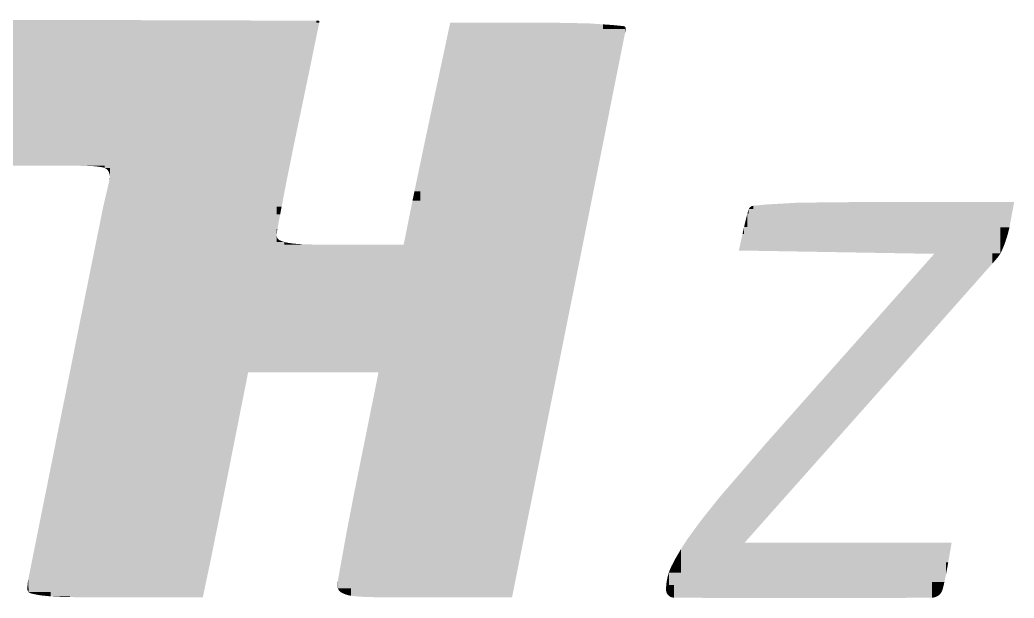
# Model space of a CAD drawing. Extents: x 149 to 8866, y 149 to 4853.
# Drawn here: x 3654.9 to 3891.9, y 4636.1 to 4774 of the extents above; entities that cross this region are included whole.
import ezdxf

# ---------------------------------------------------------------- set-up
doc = ezdxf.new("R2010")
doc.units = 0
doc.layers.add('L1D0', color=1, linetype='CONTINUOUS')

msp = doc.modelspace()

# ---------------------------------------------------------------- linework, layer by layer
at = {"layer": 'L1D0'}
for points in [[(3653.116, 4739.25), (3653.116, 4774.012), (3666.882, 4739.25), (3666.882, 4773.996)], [(3666.882, 4758.313), (3666.882, 4773.996), (3687.952, 4758.313), (3687.952, 4773.931)], [(3687.952, 4766.236), (3687.952, 4773.931), (3707.044, 4766.236), (3707.044, 4773.873)], [(3707.044, 4769.781), (3707.044, 4773.873), (3725.539, 4769.781), (3725.539, 4773.816)], [(3725.539, 4773.593), (3725.539, 4773.816), (3726.135, 4773.593), (3726.135, 4773.814)], [(3725.539, 4773.486), (3725.539, 4773.593), (3726.293, 4773.486), (3726.3, 4773.593)], [(3725.539, 4773.326), (3725.539, 4773.486), (3726.267, 4773.326), (3726.267, 4773.486)], [(3726.135, 4773.802), (3726.135, 4773.814), (3726.199, 4773.802), (3726.156, 4773.814)], [(3726.135, 4773.78), (3726.135, 4773.802), (3726.236, 4773.78), (3726.199, 4773.802)], [(3726.135, 4773.75), (3726.135, 4773.78), (3726.267, 4773.75), (3726.236, 4773.78)], [(3726.135, 4773.712), (3726.135, 4773.75), (3726.288, 4773.712), (3726.267, 4773.75)], [(3726.135, 4773.669), (3726.135, 4773.712), (3726.3, 4773.669), (3726.288, 4773.712)], [(3726.135, 4773.593), (3726.135, 4773.669), (3726.3, 4773.593), (3726.3, 4773.669)], [(3726.267, 4773.326), (3726.267, 4773.486), (3726.278, 4773.379), (3726.293, 4773.486)], [(3725.539, 4769.781), (3725.539, 4773.326), (3726.267, 4773.326)], [(3754.844, 4760.936), (3757.491, 4773.325), (3782.937, 4760.936), (3782.937, 4773.325)], [(3782.937, 4773.168), (3782.937, 4773.325), (3790.639, 4773.168), (3787.367, 4773.235)], [(3782.937, 4770.721), (3782.937, 4773.168), (3790.639, 4770.721), (3790.639, 4773.168)], [(3790.639, 4770.721), (3790.639, 4773.168), (3793.905, 4770.721), (3793.905, 4772.941)], [(3793.905, 4771.875), (3793.905, 4772.941), (3796.363, 4771.875), (3796.363, 4772.77)], [(3793.905, 4770.721), (3793.905, 4771.875), (3799.131, 4770.721), (3799.131, 4771.875)], [(3796.363, 4771.875), (3796.363, 4772.77), (3798.813, 4771.875), (3798.813, 4772.525)], [(3798.813, 4772.503), (3798.813, 4772.525), (3798.928, 4772.503), (3798.852, 4772.52)], [(3798.813, 4772.475), (3798.813, 4772.503), (3798.928, 4772.475), (3798.928, 4772.503)], [(3798.813, 4772.393), (3798.813, 4772.475), (3798.999, 4772.393), (3798.999, 4772.475)], [(3798.813, 4772.278), (3798.813, 4772.393), (3799.129, 4772.278), (3799.129, 4772.393)], [(3798.813, 4772.211), (3798.813, 4772.278), (3799.271, 4772.211), (3799.232, 4772.278)], [(3798.813, 4772.066), (3798.813, 4772.211), (3799.271, 4772.066), (3799.271, 4772.211)], [(3798.813, 4771.99), (3798.813, 4772.066), (3799.331, 4771.99), (3799.321, 4772.066)], [(3798.813, 4771.875), (3798.813, 4771.99), (3799.325, 4771.875), (3799.325, 4771.99)], [(3798.928, 4772.475), (3798.928, 4772.503), (3798.999, 4772.475)], [(3798.999, 4772.393), (3798.999, 4772.475), (3799.129, 4772.393), (3799.067, 4772.438)], [(3799.129, 4772.278), (3799.129, 4772.393), (3799.232, 4772.278), (3799.184, 4772.339)], [(3799.131, 4770.721), (3799.131, 4771.875), (3799.245, 4771.295), (3799.325, 4771.875)], [(3799.271, 4772.066), (3799.271, 4772.211), (3799.321, 4772.066), (3799.3, 4772.14)], [(3799.325, 4771.875), (3799.325, 4771.99), (3799.331, 4771.913), (3799.331, 4771.99)], [(3707.044, 4766.236), (3707.044, 4769.781), (3724.809, 4766.236), (3725.539, 4769.781)], [(3782.937, 4760.936), (3782.937, 4770.721), (3797.183, 4760.936), (3799.131, 4770.721)], [(3687.952, 4758.313), (3687.952, 4766.236), (3723.171, 4758.313), (3723.171, 4766.236)], [(3723.171, 4758.313), (3723.171, 4766.236), (3723.995, 4762.273), (3724.809, 4766.236)], [(3753.619, 4755.2), (3754.844, 4760.936), (3796.04, 4755.2), (3797.183, 4760.936)], [(3666.882, 4748.981), (3666.882, 4758.313), (3721.225, 4748.981), (3721.225, 4758.313)], [(3721.225, 4748.981), (3721.225, 4758.313), (3722.201, 4753.647), (3723.171, 4758.313)], [(3752.014, 4747.65), (3752.813, 4751.426), (3753.619, 4747.65), (3753.619, 4755.2)], [(3753.619, 4747.65), (3753.619, 4755.2), (3794.535, 4747.65), (3794.535, 4755.2)], [(3794.535, 4747.65), (3794.535, 4755.2), (3795.233, 4751.152), (3796.04, 4755.2)], [(3666.882, 4739.233), (3666.882, 4748.981), (3675.157, 4739.233), (3675.157, 4748.981)], [(3675.157, 4738.679), (3675.157, 4748.981), (3719.109, 4738.679), (3719.109, 4748.981)], [(3719.109, 4744.258), (3719.109, 4748.981), (3720.238, 4744.258), (3721.225, 4748.981)], [(3750.393, 4739.95), (3751.201, 4743.8), (3752.014, 4739.95), (3752.014, 4747.65)], [(3752.014, 4739.95), (3752.014, 4747.65), (3793.001, 4739.95), (3793.001, 4747.65)], [(3793.001, 4739.95), (3793.001, 4747.65), (3793.044, 4740.164), (3794.535, 4747.65)], [(3719.109, 4738.679), (3719.109, 4744.258), (3719.281, 4739.528), (3720.238, 4744.258)], [(3666.882, 4739.233), (3664.961, 4739.25), (3666.882, 4739.25)], [(3670.991, 4739.196), (3666.882, 4739.233), (3670.991, 4739.233)], [(3671.607, 4739.191), (3670.991, 4739.196), (3671.607, 4739.233), (3670.991, 4739.233)], [(3672.839, 4739.106), (3671.607, 4739.191), (3672.839, 4739.233), (3671.607, 4739.233)], [(3674.061, 4738.951), (3672.839, 4739.106), (3674.061, 4739.233), (3672.839, 4739.233)], [(3674.061, 4738.951), (3674.061, 4739.233), (3675.157, 4738.951), (3675.157, 4739.233)], [(3674.667, 4738.837), (3674.061, 4738.951), (3674.667, 4738.951)], [(3674.739, 4738.824), (3674.667, 4738.837), (3674.739, 4738.951), (3674.667, 4738.951)], [(3674.739, 4738.824), (3674.739, 4738.951), (3675.157, 4738.824), (3675.157, 4738.951)], [(3674.883, 4738.786), (3674.739, 4738.824), (3674.883, 4738.824)], [(3675.022, 4738.738), (3674.883, 4738.786), (3675.022, 4738.824), (3674.883, 4738.824)], [(3675.022, 4738.738), (3675.022, 4738.824), (3675.157, 4738.738), (3675.157, 4738.824)], [(3675.157, 4738.679), (3675.022, 4738.738), (3675.157, 4738.738)], [(3675.288, 4738.611), (3675.157, 4738.679), (3675.533, 4738.611), (3675.533, 4738.679)], [(3675.414, 4738.532), (3675.288, 4738.611), (3675.533, 4738.532), (3675.533, 4738.611)], [(3675.533, 4738.445), (3675.414, 4738.532), (3675.533, 4738.532)], [(3675.533, 4738.445), (3675.533, 4738.679), (3676.366, 4738.445), (3676.366, 4738.679)], [(3675.75, 4738.247), (3675.644, 4738.35), (3675.75, 4738.445), (3675.533, 4738.445)], [(3675.75, 4738.247), (3675.75, 4738.445), (3676.366, 4738.247), (3676.366, 4738.445)], [(3675.847, 4738.135), (3675.75, 4738.247), (3676.366, 4738.135), (3676.366, 4738.247)], [(3675.936, 4738.018), (3675.847, 4738.135), (3676.366, 4738.018), (3676.366, 4738.135)], [(3676.015, 4737.893), (3675.936, 4738.018), (3676.366, 4737.893), (3676.366, 4738.018)], [(3676.366, 4729.502), (3676.366, 4738.679), (3717.312, 4729.502), (3717.312, 4738.679)], [(3717.312, 4735.374), (3717.312, 4738.679), (3718.44, 4735.374), (3719.109, 4738.679)], [(3749.678, 4736.54), (3750.393, 4739.95), (3750.393, 4736.54)], [(3750.393, 4730.934), (3750.393, 4739.95), (3791.197, 4730.934), (3793.001, 4739.95)], [(3674.79, 4729.502), (3676.297, 4735.988), (3676.366, 4729.502), (3676.366, 4735.988)], [(3676.05, 4737.829), (3676.015, 4737.893), (3676.366, 4737.829), (3676.366, 4737.893)], [(3676.091, 4737.752), (3676.05, 4737.829), (3676.366, 4737.752), (3676.366, 4737.829)], [(3676.163, 4737.596), (3676.091, 4737.752), (3676.366, 4737.596), (3676.366, 4737.752)], [(3676.224, 4737.435), (3676.163, 4737.596), (3676.366, 4737.435), (3676.366, 4737.596)], [(3676.275, 4737.269), (3676.224, 4737.435), (3676.366, 4737.269), (3676.366, 4737.435)], [(3676.314, 4737.101), (3676.275, 4737.269), (3676.366, 4737.101), (3676.366, 4737.269)], [(3676.297, 4735.988), (3676.317, 4736.072), (3676.366, 4735.988), (3676.366, 4736.072)], [(3676.343, 4736.931), (3676.314, 4737.101), (3676.366, 4736.931), (3676.366, 4737.101)], [(3676.317, 4736.072), (3676.345, 4736.243), (3676.366, 4736.072), (3676.366, 4736.243)], [(3676.361, 4736.759), (3676.343, 4736.931), (3676.366, 4736.759), (3676.366, 4736.931)], [(3676.345, 4736.243), (3676.362, 4736.414), (3676.366, 4736.243), (3676.366, 4736.586)], [(3676.366, 4736.586), (3676.361, 4736.759), (3676.366, 4736.759)], [(3748.969, 4733.13), (3749.678, 4736.54), (3750.393, 4733.13), (3750.393, 4736.54)], [(3717.312, 4729.502), (3717.312, 4735.374), (3717.641, 4731.211), (3718.44, 4735.374)], [(3746.394, 4720.4), (3748.072, 4728.738), (3748.514, 4720.4), (3748.514, 4730.934)], [(3748.514, 4730.934), (3748.969, 4733.13), (3750.393, 4730.934), (3750.393, 4733.13)], [(3748.514, 4720.4), (3748.514, 4730.934), (3789.089, 4720.4), (3789.089, 4730.934)], [(3789.089, 4720.4), (3789.089, 4730.934), (3790.845, 4729.177), (3791.197, 4730.934)], [(3673.08, 4721.053), (3673.469, 4722.975), (3674.79, 4721.053), (3674.79, 4729.502)], [(3674.79, 4721.053), (3674.79, 4729.502), (3716.15, 4721.053), (3716.15, 4729.502)], [(3716.15, 4727.666), (3716.15, 4729.502), (3716.959, 4727.666), (3717.312, 4729.502)], [(3828.454, 4728.262), (3828.6, 4728.738), (3828.666, 4728.262), (3828.666, 4728.738)], [(3828.6, 4728.738), (3828.619, 4728.796), (3828.666, 4728.738), (3828.666, 4728.909)], [(3828.666, 4728.909), (3828.721, 4729.017), (3828.787, 4728.909), (3828.787, 4729.12)], [(3828.666, 4727.781), (3828.666, 4728.909), (3832.771, 4727.781), (3832.771, 4728.909)], [(3828.787, 4729.12), (3828.863, 4729.217), (3828.946, 4729.12), (3828.946, 4729.307)], [(3828.787, 4728.909), (3828.787, 4729.12), (3829.762, 4728.909), (3829.762, 4729.12)], [(3828.946, 4729.307), (3829.037, 4729.389), (3829.24, 4729.307), (3829.24, 4729.389)], [(3828.946, 4729.12), (3828.946, 4729.307), (3829.762, 4729.12), (3829.762, 4729.307)], [(3829.037, 4729.389), (3829.135, 4729.463), (3829.24, 4729.389), (3829.24, 4729.526)], [(3829.24, 4729.526), (3829.349, 4729.58), (3829.463, 4729.526), (3829.463, 4729.625)], [(3829.24, 4729.307), (3829.24, 4729.526), (3829.762, 4729.307), (3829.762, 4729.526)], [(3829.463, 4729.625), (3829.581, 4729.658), (3829.581, 4729.625)], [(3829.463, 4729.526), (3829.463, 4729.625), (3829.762, 4729.526), (3829.762, 4729.625)], [(3829.581, 4729.658), (3829.701, 4729.681), (3829.762, 4729.658), (3829.762, 4729.687)], [(3829.581, 4729.625), (3829.581, 4729.658), (3829.762, 4729.625), (3829.762, 4729.658)], [(3829.762, 4728.909), (3829.762, 4729.687), (3832.771, 4728.909), (3832.771, 4729.989)], [(3832.771, 4727.781), (3832.771, 4729.989), (3835.79, 4727.781), (3835.79, 4730.16)], [(3835.79, 4727.781), (3835.79, 4730.16), (3840.374, 4727.781), (3840.374, 4730.421)], [(3840.374, 4730.421), (3844.965, 4730.469), (3852.753, 4730.421), (3852.753, 4730.55)], [(3840.374, 4724.62), (3840.374, 4730.421), (3852.753, 4724.62), (3852.753, 4730.421)], [(3867.279, 4718.321), (3852.753, 4718.57), (3867.279, 4730.55), (3852.753, 4730.55)], [(3867.279, 4724.547), (3867.279, 4730.55), (3890.808, 4724.547), (3890.808, 4730.55)], [(3890.808, 4724.547), (3890.808, 4730.55), (3890.914, 4725.113), (3891.923, 4730.55)], [(3716.15, 4724.116), (3716.15, 4727.666), (3716.295, 4724.116), (3716.959, 4727.666)], [(3827.745, 4725.459), (3827.952, 4726.297), (3828.329, 4725.459), (3828.329, 4726.297)], [(3827.952, 4726.297), (3828.136, 4727.04), (3828.329, 4726.297), (3828.329, 4727.781)], [(3828.329, 4727.781), (3828.454, 4728.262), (3828.666, 4727.781), (3828.666, 4728.262)], [(3828.329, 4724.62), (3828.329, 4727.781), (3840.374, 4724.62), (3840.374, 4727.781)], [(3716.15, 4723.86), (3716.15, 4724.116), (3716.247, 4723.86), (3716.295, 4724.116)], [(3716.15, 4723.342), (3716.15, 4723.86), (3716.182, 4723.342), (3716.247, 4723.86)], [(3827.178, 4722.974), (3827.358, 4723.797), (3827.549, 4722.974), (3827.549, 4724.62)], [(3827.549, 4724.62), (3827.745, 4725.459), (3828.329, 4724.62), (3828.329, 4725.459)], [(3852.753, 4718.57), (3827.549, 4719.002), (3852.753, 4724.62), (3827.549, 4724.62)], [(3867.279, 4718.321), (3867.279, 4724.547), (3888.668, 4718.321), (3888.668, 4724.547)], [(3888.668, 4723.426), (3888.668, 4724.547), (3890.549, 4723.426), (3890.808, 4724.547)], [(3716.15, 4722.82), (3716.15, 4723.342), (3716.182, 4723.342)], [(3716.15, 4722.385), (3716.15, 4722.501), (3716.162, 4722.385)], [(3716.15, 4722.272), (3716.15, 4722.385), (3716.183, 4722.272), (3716.162, 4722.385)], [(3716.15, 4722.16), (3716.15, 4722.272), (3716.215, 4722.16), (3716.183, 4722.272)], [(3716.15, 4722.053), (3716.15, 4722.16), (3716.259, 4722.053), (3716.215, 4722.16)], [(3716.15, 4721.95), (3716.15, 4722.053), (3716.312, 4721.95), (3716.259, 4722.053)], [(3716.15, 4721.853), (3716.15, 4721.95), (3716.375, 4721.853), (3716.312, 4721.95)], [(3716.15, 4721.762), (3716.15, 4721.853), (3716.447, 4721.762), (3716.375, 4721.853)], [(3716.15, 4721.677), (3716.15, 4721.762), (3716.527, 4721.677), (3716.447, 4721.762)], [(3716.15, 4721.602), (3716.15, 4721.677), (3716.614, 4721.602), (3716.527, 4721.677)], [(3716.15, 4721.454), (3716.15, 4721.602), (3716.614, 4721.454), (3716.614, 4721.602)], [(3716.15, 4721.358), (3716.15, 4721.454), (3717.071, 4721.358), (3716.862, 4721.454)], [(3716.15, 4721.053), (3716.15, 4721.358), (3717.071, 4721.053), (3717.071, 4721.358)], [(3716.614, 4721.535), (3716.614, 4721.602), (3716.708, 4721.535)], [(3716.614, 4721.454), (3716.614, 4721.535), (3716.708, 4721.454), (3716.708, 4721.535)], [(3716.708, 4721.454), (3716.708, 4721.535), (3716.862, 4721.454), (3716.81, 4721.477)], [(3717.071, 4721.053), (3717.071, 4721.358), (3717.934, 4721.053), (3717.497, 4721.193)], [(3827.549, 4719.002), (3826.312, 4719.023), (3827.549, 4722.974), (3827.178, 4722.974)], [(3888.668, 4722.871), (3888.668, 4723.426), (3890.395, 4722.871), (3890.549, 4723.426)], [(3888.668, 4722.304), (3888.668, 4722.871), (3890.237, 4722.304), (3890.395, 4722.871)], [(3888.668, 4721.184), (3888.668, 4722.304), (3889.875, 4721.184), (3890.237, 4722.304)], [(3669.505, 4703.392), (3673.08, 4721.053), (3717.934, 4703.392), (3717.934, 4721.053)], [(3717.934, 4720.815), (3717.934, 4721.053), (3718.376, 4720.815), (3718.376, 4720.937)], [(3717.934, 4720.4), (3717.934, 4720.815), (3719.051, 4720.4), (3719.051, 4720.815)], [(3717.934, 4703.392), (3717.934, 4720.4), (3727.229, 4703.392), (3727.229, 4720.4)], [(3718.376, 4720.815), (3718.376, 4720.937), (3719.051, 4720.815), (3718.825, 4720.847)], [(3719.051, 4720.4), (3719.051, 4720.815), (3720.08, 4720.4), (3720.08, 4720.668)], [(3720.08, 4720.4), (3720.08, 4720.668), (3722.149, 4720.4), (3722.149, 4720.5)], [(3722.149, 4720.4), (3722.149, 4720.5), (3727.229, 4720.4), (3723.187, 4720.48)], [(3727.229, 4703.392), (3727.229, 4720.4), (3785.679, 4703.392), (3785.679, 4720.4)], [(3785.679, 4703.392), (3785.679, 4720.4), (3788.263, 4716.269), (3789.089, 4720.4)], [(3888.668, 4720.633), (3888.668, 4721.184), (3889.67, 4720.633), (3889.875, 4721.184)], [(3888.668, 4720.142), (3888.668, 4720.633), (3889.489, 4720.142), (3889.67, 4720.633)], [(3888.668, 4719.176), (3888.668, 4720.142), (3889.084, 4719.176), (3889.489, 4720.142)], [(3888.668, 4718.702), (3888.668, 4719.176), (3888.862, 4718.702), (3889.084, 4719.176)], [(3866.539, 4711.079), (3872.881, 4718.225), (3872.881, 4711.079)], [(3872.881, 4718.225), (3867.279, 4718.321), (3872.881, 4718.321)], [(3872.881, 4715.886), (3872.881, 4718.321), (3886.716, 4715.886), (3886.716, 4718.321)], [(3886.716, 4717.839), (3886.716, 4718.321), (3888.362, 4717.839), (3888.362, 4718.321)], [(3886.716, 4717.5), (3886.716, 4717.839), (3888.1, 4717.5), (3888.1, 4717.839)], [(3886.716, 4715.886), (3886.716, 4717.5), (3887.421, 4716.682), (3888.1, 4717.5)], [(3888.1, 4717.5), (3888.1, 4717.839), (3888.191, 4717.61), (3888.362, 4717.839)], [(3888.362, 4717.839), (3888.362, 4718.321), (3888.52, 4718.076), (3888.668, 4718.321)], [(3888.668, 4718.321), (3888.668, 4718.702), (3888.802, 4718.573), (3888.862, 4718.702)], [(3872.881, 4711.079), (3872.881, 4715.886), (3882.466, 4711.079), (3886.716, 4715.886)], [(3862.275, 4706.274), (3866.539, 4711.079), (3878.214, 4706.274), (3882.466, 4711.079)], [(3857.33, 4700.702), (3862.275, 4706.274), (3873.284, 4700.702), (3878.214, 4706.274)], [(3666.882, 4689.95), (3666.882, 4690.32), (3669.505, 4689.95), (3669.505, 4703.392)], [(3669.505, 4689.95), (3669.505, 4703.392), (3730.65, 4689.95), (3730.65, 4703.392)], [(3730.65, 4689.95), (3730.65, 4703.392), (3782.983, 4689.95), (3782.983, 4703.392)], [(3782.983, 4689.95), (3782.983, 4703.392), (3785.673, 4703.363), (3785.679, 4703.392)], [(3852.392, 4695.137), (3857.33, 4700.702), (3868.346, 4695.137), (3873.284, 4700.702)], [(3846.711, 4688.735), (3852.392, 4695.137), (3862.667, 4688.735), (3868.346, 4695.137)], [(3661.253, 4662.271), (3665.574, 4683.801), (3666.882, 4662.271), (3666.882, 4690.32)], [(3666.882, 4670.013), (3666.882, 4689.95), (3705.361, 4670.013), (3709.313, 4689.95)], [(3735.525, 4665.767), (3740.398, 4689.95), (3778.132, 4665.767), (3782.983, 4689.95)], [(3842.236, 4683.693), (3846.711, 4688.735), (3858.185, 4683.693), (3862.667, 4688.735)], [(3841.034, 4682.338), (3842.236, 4683.693), (3856.981, 4682.338), (3858.185, 4683.693)], [(3833.066, 4673.359), (3841.034, 4682.338), (3849.003, 4673.359), (3856.981, 4682.338)], [(3824.039, 4662.9), (3833.066, 4673.359), (3839.709, 4662.9), (3849.003, 4673.359)], [(3666.882, 4661.874), (3666.882, 4670.013), (3703.742, 4661.874), (3703.742, 4670.013)], [(3703.742, 4661.874), (3703.742, 4670.013), (3704.554, 4665.942), (3705.361, 4670.013)], [(3734.572, 4661.043), (3735.525, 4665.767), (3735.525, 4661.043)], [(3735.525, 4652.115), (3735.525, 4665.767), (3775.394, 4652.115), (3775.394, 4665.767)], [(3775.394, 4652.115), (3775.394, 4665.767), (3778.132, 4665.767)], [(3656.939, 4640.738), (3661.253, 4662.271), (3666.882, 4640.738), (3666.882, 4662.271)], [(3821.672, 4660.158), (3824.039, 4662.9), (3837.273, 4660.158), (3839.709, 4662.9)], [(3666.882, 4653.909), (3666.882, 4661.874), (3702.144, 4653.909), (3702.144, 4661.874)], [(3702.144, 4653.909), (3702.144, 4661.874), (3702.946, 4657.891), (3703.742, 4661.874)], [(3733.657, 4656.31), (3734.572, 4661.043), (3735.525, 4656.31), (3735.525, 4661.043)], [(3817.166, 4654.487), (3821.672, 4660.158), (3832.234, 4654.487), (3837.273, 4660.158)], [(3732.845, 4652.115), (3733.657, 4656.31), (3735.525, 4652.115), (3735.525, 4656.31)], [(3666.882, 4645.12), (3666.882, 4653.909), (3700.367, 4645.12), (3700.367, 4653.909)], [(3700.367, 4650.482), (3700.367, 4653.909), (3701.454, 4650.482), (3702.144, 4653.909)], [(3815.03, 4651.561), (3817.166, 4654.487), (3827.67, 4651.561), (3827.67, 4654.487)], [(3827.67, 4649.35), (3827.67, 4654.487), (3832.234, 4654.487)], [(3700.367, 4645.12), (3700.367, 4650.482), (3700.76, 4647.058), (3701.454, 4650.482)], [(3731.436, 4644.358), (3732.081, 4647.912), (3732.845, 4644.358), (3732.845, 4652.115)], [(3732.845, 4644.358), (3732.845, 4652.115), (3773.838, 4644.358), (3773.838, 4652.115)], [(3773.838, 4644.358), (3773.838, 4652.115), (3775.394, 4652.115)], [(3812.53, 4647.875), (3814.154, 4650.362), (3815.03, 4647.875), (3815.03, 4651.561)], [(3815.03, 4647.875), (3815.03, 4651.561), (3827.67, 4647.875), (3827.67, 4651.561)], [(3811.039, 4645.306), (3812.53, 4647.875), (3812.53, 4645.306)], [(3812.53, 4642.235), (3812.53, 4647.875), (3841.595, 4642.235), (3841.595, 4647.875)], [(3827.67, 4647.875), (3827.67, 4649.35), (3837.273, 4647.875), (3837.273, 4649.35)], [(3837.273, 4647.875), (3837.273, 4649.35), (3876.773, 4647.875), (3877.028, 4649.35)], [(3841.595, 4641.738), (3841.595, 4647.875), (3875.676, 4641.738), (3875.676, 4647.875)], [(3875.676, 4644.638), (3875.676, 4647.875), (3876.213, 4644.638), (3876.773, 4647.875)], [(3672.098, 4636.3), (3666.882, 4636.374), (3672.098, 4645.12), (3666.882, 4645.12)], [(3672.098, 4636.3), (3672.098, 4645.12), (3698.509, 4636.3), (3698.509, 4645.12)], [(3698.509, 4636.3), (3698.509, 4645.12), (3699.959, 4643.188), (3700.367, 4645.12)], [(3730.757, 4640.492), (3730.811, 4640.798), (3731.436, 4640.492), (3731.436, 4644.358)], [(3731.436, 4640.492), (3731.436, 4644.358), (3745.151, 4640.492), (3745.151, 4644.358)], [(3745.151, 4636.3), (3745.151, 4644.358), (3772.222, 4636.3), (3773.838, 4644.358)], [(3809.884, 4642.948), (3810.19, 4643.646), (3812.53, 4642.948), (3812.53, 4643.646)], [(3810.19, 4643.646), (3810.362, 4643.984), (3812.53, 4643.646), (3812.53, 4643.984)], [(3810.362, 4643.984), (3811.039, 4645.306), (3812.53, 4643.984), (3812.53, 4645.306)], [(3875.676, 4643.667), (3875.676, 4644.638), (3876.046, 4643.667), (3876.213, 4644.638)], [(3875.676, 4641.738), (3875.676, 4643.667), (3875.86, 4642.7), (3876.046, 4643.667)], [(3809.085, 4640.018), (3809.22, 4640.767), (3809.618, 4640.018), (3809.618, 4640.767)], [(3809.22, 4640.767), (3809.398, 4641.507), (3809.618, 4640.767), (3809.618, 4642.235)], [(3809.618, 4642.235), (3809.884, 4642.948), (3812.53, 4642.235), (3812.53, 4642.948)], [(3809.618, 4639.262), (3809.618, 4642.235), (3826.199, 4639.262), (3826.199, 4642.235)], [(3841.595, 4636.138), (3826.199, 4636.139), (3841.595, 4642.235), (3826.199, 4642.235)], [(3856.971, 4636.135), (3841.595, 4636.138), (3856.971, 4641.738), (3841.595, 4641.738)], [(3856.971, 4636.135), (3856.971, 4641.738), (3872.347, 4636.249), (3872.347, 4641.738)], [(3872.347, 4640.778), (3872.347, 4641.738), (3875.476, 4640.778), (3875.676, 4641.738)], [(3872.347, 4639.941), (3872.347, 4640.778), (3875.301, 4639.941), (3875.476, 4640.778)], [(3656.7, 4638.627), (3656.73, 4639.235), (3656.939, 4638.627), (3656.939, 4639.235)], [(3656.7, 4638.266), (3656.7, 4638.627), (3657.003, 4638.266), (3657.003, 4638.627)], [(3656.73, 4639.235), (3656.79, 4639.839), (3656.939, 4639.235), (3656.939, 4639.839)], [(3656.79, 4639.839), (3656.88, 4640.441), (3656.939, 4639.839), (3656.939, 4640.738)], [(3656.939, 4638.627), (3656.939, 4640.738), (3666.882, 4638.627), (3666.882, 4640.738)], [(3657.003, 4637.564), (3657.003, 4638.627), (3662.251, 4637.564), (3662.251, 4638.627)], [(3662.251, 4636.558), (3662.251, 4638.627), (3666.882, 4636.558), (3666.882, 4638.627)], [(3730.65, 4639.254), (3730.686, 4639.874), (3730.757, 4639.254), (3730.757, 4640.492)], [(3730.65, 4638.874), (3730.65, 4639.254), (3730.757, 4638.874), (3730.757, 4639.254)], [(3730.662, 4638.739), (3730.65, 4638.874), (3730.757, 4638.739), (3730.757, 4638.874)], [(3730.683, 4638.606), (3730.662, 4638.739), (3730.757, 4638.606), (3730.757, 4638.739)], [(3730.715, 4638.474), (3730.683, 4638.606), (3730.757, 4638.474), (3730.757, 4638.606)], [(3730.759, 4638.346), (3730.715, 4638.474), (3731.327, 4638.346), (3731.327, 4638.474)], [(3730.757, 4638.474), (3730.757, 4640.492), (3737.613, 4638.474), (3737.613, 4640.492)], [(3731.327, 4637.601), (3731.327, 4638.474), (3733.865, 4637.601), (3733.865, 4638.474)], [(3733.865, 4636.709), (3733.865, 4638.474), (3737.613, 4636.709), (3737.613, 4638.474)], [(3737.613, 4636.378), (3737.613, 4640.492), (3745.151, 4636.378), (3745.151, 4640.492)], [(3808.95, 4638.503), (3808.995, 4639.262), (3810.805, 4638.503), (3810.805, 4639.262)], [(3808.95, 4638.049), (3808.95, 4638.503), (3810.805, 4638.049), (3810.805, 4638.503)], [(3808.995, 4639.262), (3809.085, 4640.018), (3809.618, 4639.262), (3809.618, 4640.018)], [(3826.199, 4636.139), (3810.805, 4636.254), (3826.199, 4639.262), (3810.805, 4639.262)], [(3872.347, 4639.109), (3872.347, 4639.941), (3875.111, 4639.109), (3875.301, 4639.941)], [(3872.347, 4638.359), (3872.347, 4639.109), (3874.921, 4638.359), (3874.921, 4639.109)], [(3874.921, 4638.359), (3874.921, 4639.109), (3875.053, 4638.856), (3875.111, 4639.109)], [(3656.712, 4638.156), (3656.7, 4638.266), (3657.003, 4638.156), (3657.003, 4638.266)], [(3656.733, 4638.047), (3656.712, 4638.156), (3657.003, 4638.047), (3657.003, 4638.156)], [(3656.768, 4637.94), (3656.733, 4638.047), (3657.003, 4637.94), (3657.003, 4638.047)], [(3656.812, 4637.838), (3656.768, 4637.94), (3657.003, 4637.838), (3657.003, 4637.94)], [(3656.867, 4637.74), (3656.812, 4637.838), (3657.003, 4637.74), (3657.003, 4637.838)], [(3657.003, 4637.564), (3656.931, 4637.649), (3657.003, 4637.74), (3656.867, 4637.74)], [(3657.084, 4637.489), (3657.003, 4637.564), (3657.268, 4637.489), (3657.268, 4637.564)], [(3657.268, 4637.363), (3657.174, 4637.421), (3657.268, 4637.489), (3657.084, 4637.489)], [(3657.268, 4637.363), (3657.268, 4637.564), (3658.067, 4637.363), (3658.067, 4637.564)], [(3657.368, 4637.314), (3657.268, 4637.363), (3657.528, 4637.314), (3657.528, 4637.363)], [(3657.528, 4637.263), (3657.474, 4637.276), (3657.528, 4637.314), (3657.368, 4637.314)], [(3658.067, 4637.128), (3657.528, 4637.263), (3658.067, 4637.363), (3657.528, 4637.363)], [(3659.156, 4636.912), (3658.067, 4637.128), (3659.156, 4637.564), (3658.067, 4637.564)], [(3659.156, 4636.912), (3659.156, 4637.564), (3660.809, 4636.912), (3660.809, 4637.564)], [(3660.809, 4636.697), (3660.255, 4636.751), (3660.809, 4636.912), (3659.156, 4636.912)], [(3662.251, 4636.558), (3660.809, 4636.697), (3662.251, 4637.564), (3660.809, 4637.564)], [(3665.143, 4636.399), (3662.251, 4636.558), (3665.143, 4636.558)], [(3666.592, 4636.378), (3665.143, 4636.399), (3666.592, 4636.558), (3665.143, 4636.558)], [(3666.882, 4636.374), (3666.592, 4636.378), (3666.882, 4636.558), (3666.592, 4636.558)], [(3730.812, 4638.221), (3730.759, 4638.346), (3731.327, 4638.221), (3731.327, 4638.346)], [(3730.876, 4638.101), (3730.812, 4638.221), (3731.327, 4638.101), (3731.327, 4638.221)], [(3730.95, 4637.986), (3730.876, 4638.101), (3731.327, 4637.986), (3731.327, 4638.101)], [(3731.031, 4637.879), (3730.95, 4637.986), (3731.327, 4637.879), (3731.327, 4637.986)], [(3731.123, 4637.778), (3731.031, 4637.879), (3731.327, 4637.778), (3731.327, 4637.879)], [(3731.327, 4637.601), (3731.221, 4637.685), (3731.327, 4637.778), (3731.123, 4637.778)], [(3731.439, 4637.524), (3731.327, 4637.601), (3731.655, 4637.524), (3731.655, 4637.601)], [(3731.498, 4637.49), (3731.439, 4637.524), (3731.655, 4637.49), (3731.655, 4637.524)], [(3731.655, 4637.403), (3731.498, 4637.49), (3731.655, 4637.49)], [(3731.655, 4637.403), (3731.655, 4637.601), (3732.306, 4637.403), (3732.306, 4637.601)], [(3732.306, 4637.105), (3731.977, 4637.245), (3732.306, 4637.403), (3731.655, 4637.403)], [(3732.306, 4637.105), (3732.306, 4637.601), (3733.865, 4637.105), (3733.865, 4637.601)], [(3732.986, 4636.88), (3732.642, 4636.983), (3732.986, 4637.105), (3732.306, 4637.105)], [(3732.986, 4636.88), (3732.986, 4637.105), (3733.865, 4636.88), (3733.865, 4637.105)], [(3733.334, 4636.796), (3732.986, 4636.88), (3733.334, 4636.88)], [(3733.686, 4636.731), (3733.334, 4636.796), (3733.686, 4636.88), (3733.334, 4636.88)], [(3733.865, 4636.709), (3733.686, 4636.731), (3733.865, 4636.88), (3733.686, 4636.88)], [(3737.613, 4636.378), (3735.109, 4636.551), (3737.613, 4636.709), (3733.865, 4636.709)], [(3745.151, 4636.3), (3738.867, 4636.365), (3745.151, 4636.378), (3737.613, 4636.378)], [(3808.985, 4637.759), (3808.962, 4637.904), (3808.985, 4638.049), (3808.95, 4638.049)], [(3808.985, 4637.759), (3808.985, 4638.049), (3810.805, 4637.759), (3810.805, 4638.049)], [(3809.018, 4637.617), (3808.985, 4637.759), (3809.118, 4637.617), (3809.118, 4637.759)], [(3809.118, 4637.343), (3809.063, 4637.477), (3809.118, 4637.617), (3809.018, 4637.617)], [(3809.118, 4637.343), (3809.118, 4637.759), (3810.805, 4637.343), (3810.805, 4637.759)], [(3809.185, 4637.212), (3809.118, 4637.343), (3809.346, 4637.212), (3809.346, 4637.343)], [(3809.346, 4636.97), (3809.26, 4637.087), (3809.346, 4637.212), (3809.185, 4637.212)], [(3809.346, 4636.97), (3809.346, 4637.343), (3810.805, 4636.97), (3810.805, 4637.343)], [(3809.44, 4636.858), (3809.346, 4636.97), (3809.772, 4636.858), (3809.772, 4636.97)], [(3809.543, 4636.754), (3809.44, 4636.858), (3809.772, 4636.754), (3809.772, 4636.858)], [(3809.772, 4636.573), (3809.655, 4636.66), (3809.772, 4636.754), (3809.543, 4636.754)], [(3809.772, 4636.573), (3809.772, 4636.97), (3810.805, 4636.573), (3810.805, 4636.97)], [(3810.026, 4636.429), (3809.897, 4636.496), (3810.026, 4636.573), (3809.772, 4636.573)], [(3810.026, 4636.429), (3810.026, 4636.573), (3810.3, 4636.429), (3810.3, 4636.573)], [(3810.3, 4636.326), (3810.161, 4636.373), (3810.3, 4636.429), (3810.026, 4636.429)], [(3810.3, 4636.326), (3810.3, 4636.573), (3810.805, 4636.326), (3810.805, 4636.573)], [(3810.586, 4636.267), (3810.441, 4636.291), (3810.586, 4636.326), (3810.3, 4636.326)], [(3810.731, 4636.255), (3810.586, 4636.267), (3810.731, 4636.326), (3810.586, 4636.326)], [(3810.805, 4636.254), (3810.731, 4636.255), (3810.805, 4636.326), (3810.731, 4636.326)], [(3872.347, 4637.725), (3872.347, 4638.359), (3874.693, 4637.725), (3874.693, 4638.359)], [(3872.347, 4637.045), (3872.347, 4637.725), (3874.216, 4637.045), (3874.216, 4637.725)], [(3872.347, 4636.631), (3872.347, 4637.045), (3873.695, 4636.631), (3873.695, 4637.045)], [(3872.347, 4636.361), (3872.347, 4636.631), (3873.086, 4636.361), (3873.086, 4636.631)], [(3872.347, 4636.262), (3872.347, 4636.361), (3872.598, 4636.262), (3872.598, 4636.361)], [(3872.347, 4636.249), (3872.347, 4636.262), (3872.431, 4636.251), (3872.598, 4636.262)], [(3872.598, 4636.262), (3872.598, 4636.361), (3872.763, 4636.284), (3872.763, 4636.361)], [(3872.763, 4636.284), (3872.763, 4636.361), (3872.925, 4636.317), (3873.086, 4636.361)], [(3873.086, 4636.477), (3873.086, 4636.631), (3873.4, 4636.477), (3873.4, 4636.631)], [(3873.086, 4636.361), (3873.086, 4636.477), (3873.246, 4636.413), (3873.4, 4636.477)], [(3873.4, 4636.477), (3873.4, 4636.631), (3873.55, 4636.549), (3873.695, 4636.631)], [(3873.695, 4636.929), (3873.695, 4637.045), (3874.096, 4636.929), (3874.216, 4637.045)], [(3873.695, 4636.822), (3873.695, 4636.929), (3873.968, 4636.822), (3874.096, 4636.929)], [(3873.695, 4636.631), (3873.695, 4636.822), (3873.835, 4636.722), (3873.968, 4636.822)], [(3874.216, 4637.577), (3874.216, 4637.725), (3874.616, 4637.577), (3874.693, 4637.725)], [(3874.216, 4637.435), (3874.216, 4637.577), (3874.528, 4637.435), (3874.616, 4637.577)], [(3874.216, 4637.299), (3874.216, 4637.435), (3874.432, 4637.299), (3874.528, 4637.435)], [(3874.216, 4637.045), (3874.216, 4637.299), (3874.328, 4637.169), (3874.432, 4637.299)], [(3874.693, 4638.113), (3874.693, 4638.359), (3874.845, 4638.113), (3874.921, 4638.359)], [(3874.693, 4638.033), (3874.693, 4638.113), (3874.821, 4638.033), (3874.845, 4638.113)], [(3874.693, 4637.725), (3874.693, 4638.033), (3874.763, 4637.876), (3874.821, 4638.033)]]:
    msp.add_solid(points, dxfattribs=at)

doc.saveas('drawing.dxf')
